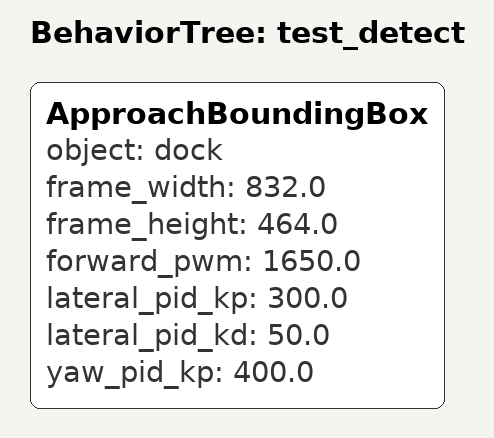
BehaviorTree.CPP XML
<?xml version="1.0"?>
  <root BTCPP_format="4">
      <BehaviorTree ID="test_detect">
          <ApproachBoundingBox
              object="dock"
              frame_width="832.0"
              frame_height="464.0"
              forward_pwm="1650.0"
              lateral_pid_kp="300.0"
              lateral_pid_kd="50.0"
              yaw_pid_kp="400.0"
              />
      </BehaviorTree>
  </root>
